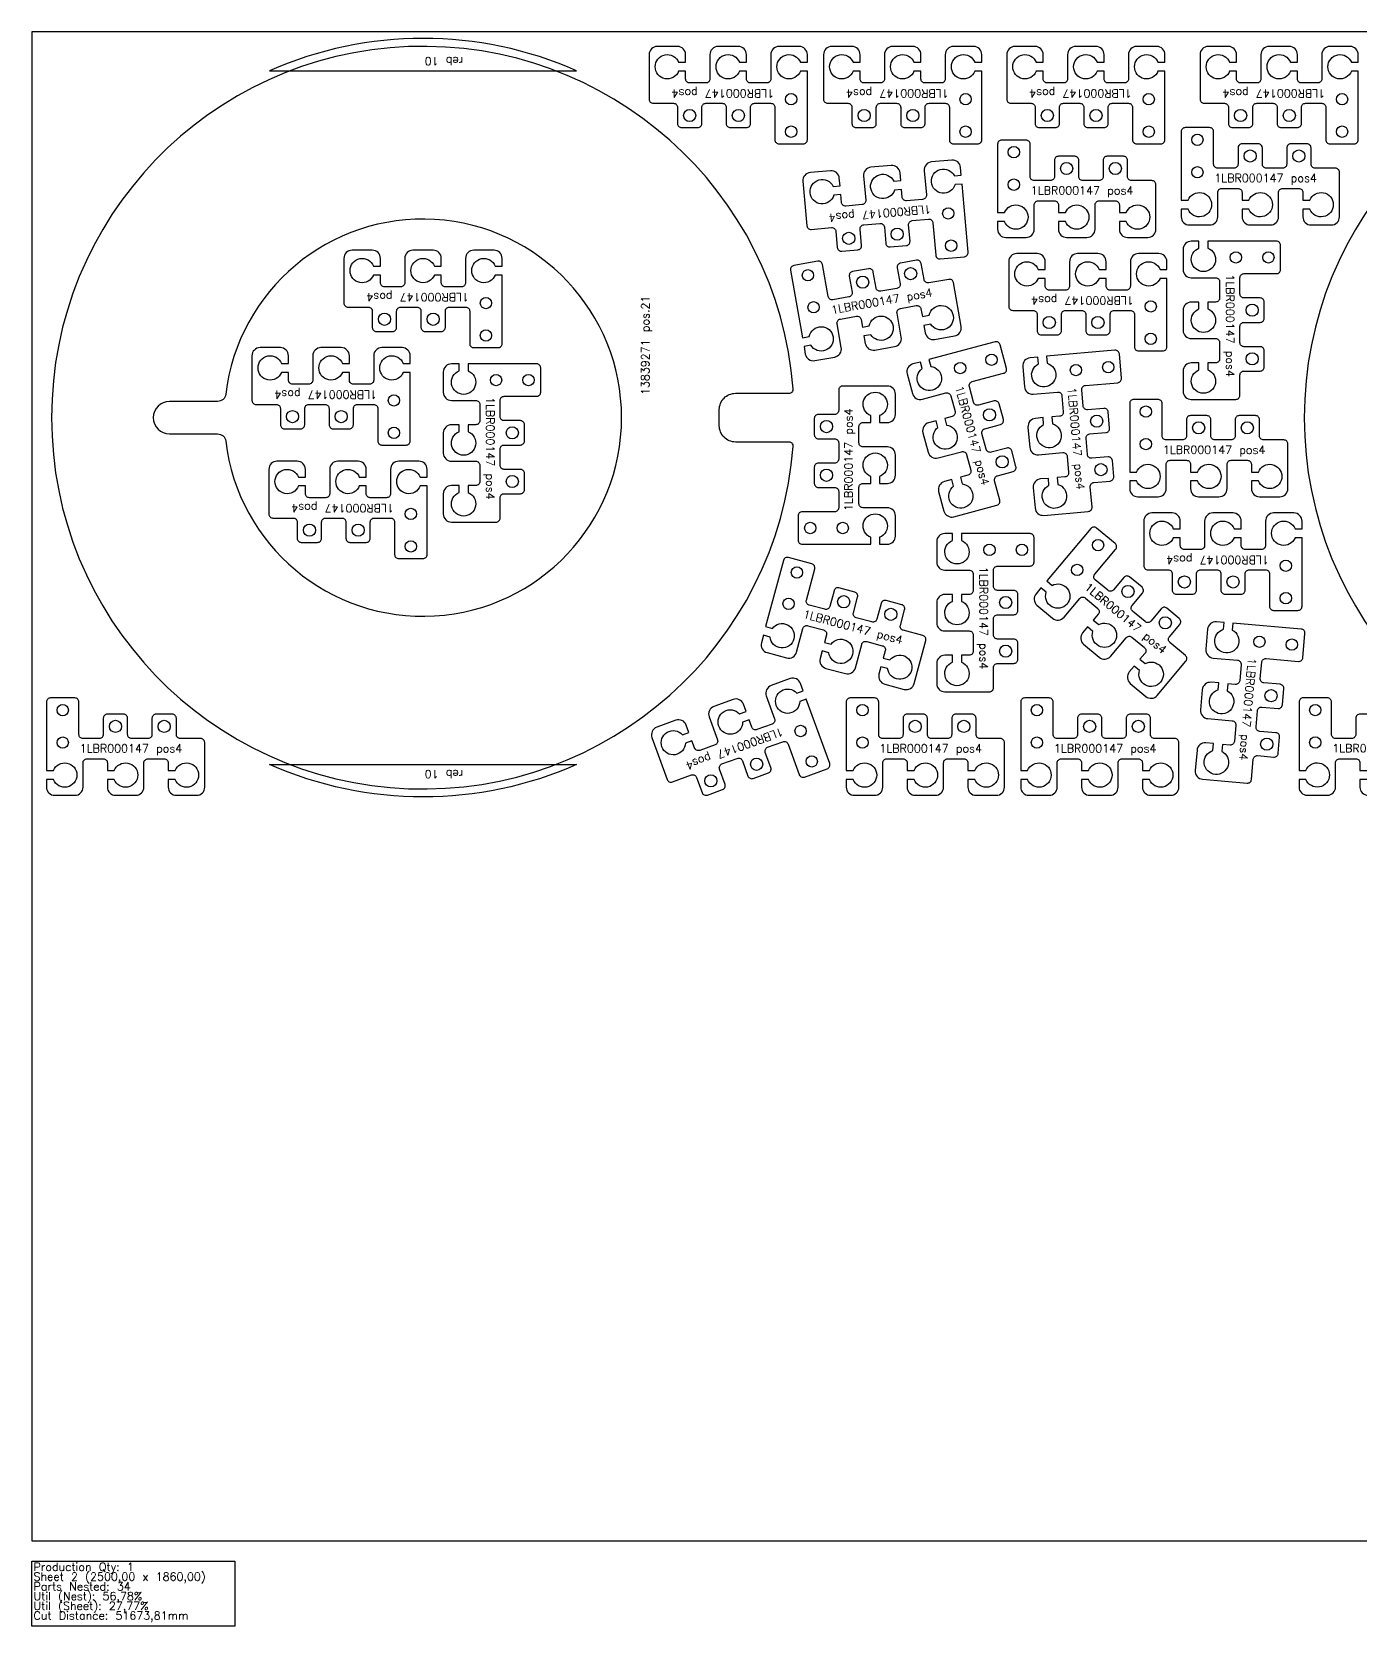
# Model space of a CAD drawing. Header units: millimetres. Extents: x 2625 to 5125, y -105 to 1860.
# Drawn here: x 2625 to 4262, y -105 to 1860 of the extents above; entities that cross this region are included whole.
import ezdxf

# ---------------------------------------------------------------- set-up
doc = ezdxf.new("R2010")
doc.units = ezdxf.units.MM
for name, color, linetype in [('13839271', 7, 'Continuous'), ('1LBR000147', 7, 'Continuous'), ('Rebaixo', 6, 'Continuous'), ('sheet', 24, 'Continuous'), ('Stats', 7, 'Continuous'), ('Texto', 7, 'Continuous')]:
    doc.layers.add(name, color=color, linetype=linetype)
doc.styles.get("Standard").update_dxf_attribs({"font": 'txt.shx'})

msp = doc.modelspace()

# ---------------------------------------------------------------- linework, layer by layer
at = {"layer": '13839271', "color": 2}
for points in [[(3563.2, 1419.9, 25.818411), (3563.2, 1349.1, 0.437077), (3558.2, 1354.5), (3492.1, 1354.5, -0.414214), (3472.1, 1374.5), (3472.1, 1394.5, -0.414214), (3492.1, 1414.5), (3558.2, 1414.5, 0.437077)], [(5106.9, 1349, 0.437077), (5102, 1354.4), (5035.8, 1354.4, -0.414214), (5015.8, 1374.4), (5015.8, 1394.4, -0.414214), (5035.8, 1414.4), (5102, 1414.4, 0.437077), (5106.9, 1419.8, 25.818411)], [(2863.8, 1355.7, 16.940972), (2863.8, 1413.3, -0.380082), (2853.9, 1404.5), (2794.6, 1404.5, 0.999999), (2794.6, 1364.5), (2853.9, 1364.5, -0.380082)]]:
    msp.add_lwpolyline(points, format="xyb", close=True, dxfattribs=at)
at = {"layer": '1LBR000147', "color": 30}
for points in [[(3430.6, 1811.5), (3422, 1811.5, -5.264597), (3422, 1822.5), (3430.6, 1822.5), (3430.6, 1832, 0.414214), (3420.6, 1842), (3395.6, 1842, 0.414214), (3385.6, 1832), (3385.6, 1777, 0.414214), (3390.6, 1772), (3415.6, 1772, -0.414214), (3420.6, 1767), (3420.6, 1747, 0.414214), (3425.6, 1742), (3445.6, 1742, 0.414214), (3450.6, 1747), (3450.6, 1767, -0.414214), (3455.6, 1772), (3475.6, 1772, -0.414214), (3480.6, 1767), (3480.6, 1747, 0.414214), (3485.6, 1742), (3505.6, 1742, 0.414214), (3510.6, 1747), (3510.6, 1767, -0.414214), (3515.6, 1772), (3535.6, 1772, -0.414214), (3540.6, 1767), (3540.6, 1727, 0.414214), (3545.6, 1722), (3575.6, 1722, 0.414214), (3580.6, 1727), (3580.6, 1811.5), (3572, 1811.5, -5.264597), (3572, 1822.5), (3580.6, 1822.5), (3580.6, 1832, 0.414214), (3570.6, 1842), (3545.6, 1842, 0.414214), (3535.6, 1832), (3535.6, 1802, -0.414214), (3530.6, 1797), (3510.6, 1797, -0.414214), (3505.6, 1802), (3505.6, 1811.5), (3497, 1811.5, -5.264597), (3497, 1822.5), (3505.6, 1822.5), (3505.6, 1832, 0.414214), (3495.6, 1842), (3470.6, 1842, 0.414214), (3460.6, 1832), (3460.6, 1802, -0.414214), (3455.6, 1797), (3435.6, 1797, -0.414214), (3430.6, 1802)], [(3645.6, 1811.5), (3637, 1811.5, -5.264597), (3637, 1822.5), (3645.6, 1822.5), (3645.6, 1832, 0.414214), (3635.6, 1842), (3610.6, 1842, 0.414214), (3600.6, 1832), (3600.6, 1777, 0.414214), (3605.6, 1772), (3630.6, 1772, -0.414214), (3635.6, 1767), (3635.6, 1747, 0.414214), (3640.6, 1742), (3660.6, 1742, 0.414214), (3665.6, 1747), (3665.6, 1767, -0.414214), (3670.6, 1772), (3690.6, 1772, -0.414214), (3695.6, 1767), (3695.6, 1747, 0.414214), (3700.6, 1742), (3720.6, 1742, 0.414214), (3725.6, 1747), (3725.6, 1767, -0.414214), (3730.6, 1772), (3750.6, 1772, -0.414214), (3755.6, 1767), (3755.6, 1727, 0.414214), (3760.6, 1722), (3790.6, 1722, 0.414214), (3795.6, 1727), (3795.6, 1811.5), (3787, 1811.5, -5.264597), (3787, 1822.5), (3795.6, 1822.5), (3795.6, 1832, 0.414214), (3785.6, 1842), (3760.6, 1842, 0.414214), (3750.6, 1832), (3750.6, 1802, -0.414214), (3745.6, 1797), (3725.6, 1797, -0.414214), (3720.6, 1802), (3720.6, 1811.5), (3712, 1811.5, -5.264597), (3712, 1822.5), (3720.6, 1822.5), (3720.6, 1832, 0.414214), (3710.6, 1842), (3685.6, 1842, 0.414214), (3675.6, 1832), (3675.6, 1802, -0.414214), (3670.6, 1797), (3650.6, 1797, -0.414214), (3645.6, 1802)], [(3871.3, 1811.5), (3862.7, 1811.5, -5.264597), (3862.7, 1822.5), (3871.3, 1822.5), (3871.3, 1832, 0.414214), (3861.3, 1842), (3836.3, 1842, 0.414214), (3826.3, 1832), (3826.3, 1777, 0.414214), (3831.3, 1772), (3856.3, 1772, -0.414214), (3861.3, 1767), (3861.3, 1747, 0.414214), (3866.3, 1742), (3886.3, 1742, 0.414214), (3891.3, 1747), (3891.3, 1767, -0.414214), (3896.3, 1772), (3916.3, 1772, -0.414214), (3921.3, 1767), (3921.3, 1747, 0.414214), (3926.3, 1742), (3946.3, 1742, 0.414214), (3951.3, 1747), (3951.3, 1767, -0.414214), (3956.3, 1772), (3976.3, 1772, -0.414214), (3981.3, 1767), (3981.3, 1727, 0.414214), (3986.3, 1722), (4016.3, 1722, 0.414214), (4021.3, 1727), (4021.3, 1811.5), (4012.7, 1811.5, -5.264597), (4012.7, 1822.5), (4021.3, 1822.5), (4021.3, 1832, 0.414214), (4011.3, 1842), (3986.3, 1842, 0.414214), (3976.3, 1832), (3976.3, 1802, -0.414214), (3971.3, 1797), (3951.3, 1797, -0.414214), (3946.3, 1802), (3946.3, 1811.5), (3937.7, 1811.5, -5.264597), (3937.7, 1822.5), (3946.3, 1822.5), (3946.3, 1832, 0.414214), (3936.3, 1842), (3911.3, 1842, 0.414214), (3901.3, 1832), (3901.3, 1802, -0.414214), (3896.3, 1797), (3876.3, 1797, -0.414214), (3871.3, 1802)], [(4109.5, 1811.5), (4101, 1811.5, -5.264597), (4101, 1822.5), (4109.5, 1822.5), (4109.5, 1832, 0.414214), (4099.5, 1842), (4074.5, 1842, 0.414214), (4064.5, 1832), (4064.5, 1777, 0.414214), (4069.5, 1772), (4094.5, 1772, -0.414214), (4099.5, 1767), (4099.5, 1747, 0.414214), (4104.5, 1742), (4124.5, 1742, 0.414214), (4129.5, 1747), (4129.5, 1767, -0.414214), (4134.5, 1772), (4154.5, 1772, -0.414214), (4159.5, 1767), (4159.5, 1747, 0.414214), (4164.5, 1742), (4184.5, 1742, 0.414214), (4189.5, 1747), (4189.5, 1767, -0.414214), (4194.5, 1772), (4214.5, 1772, -0.414214), (4219.5, 1767), (4219.5, 1727, 0.414214), (4224.5, 1722), (4254.5, 1722, 0.414214), (4259.5, 1727), (4259.5, 1811.5), (4251, 1811.5, -5.264597), (4251, 1822.5), (4259.5, 1822.5), (4259.5, 1832, 0.414214), (4249.5, 1842), (4224.5, 1842, 0.414214), (4214.5, 1832), (4214.5, 1802, -0.414214), (4209.5, 1797), (4189.5, 1797, -0.414214), (4184.5, 1802), (4184.5, 1811.5), (4176, 1811.5, -5.264597), (4176, 1822.5), (4184.5, 1822.5), (4184.5, 1832, 0.414214), (4174.5, 1842), (4149.5, 1842, 0.414214), (4139.5, 1832), (4139.5, 1802, -0.414214), (4134.5, 1797), (4114.5, 1797, -0.414214), (4109.5, 1802)], [(4191.3, 1652.5), (4199.8, 1652.5, -5.264597), (4199.8, 1641.5), (4191.3, 1641.5), (4191.3, 1632, 0.414214), (4201.3, 1622), (4226.3, 1622, 0.414214), (4236.3, 1632), (4236.3, 1687, 0.414214), (4231.3, 1692), (4206.3, 1692, -0.414214), (4201.3, 1697), (4201.3, 1717, 0.414214), (4196.3, 1722), (4176.3, 1722, 0.414214), (4171.3, 1717), (4171.3, 1697, -0.414214), (4166.3, 1692), (4146.3, 1692, -0.414214), (4141.3, 1697), (4141.3, 1717, 0.414214), (4136.3, 1722), (4116.3, 1722, 0.414214), (4111.3, 1717), (4111.3, 1697, -0.414214), (4106.3, 1692), (4086.3, 1692, -0.414214), (4081.3, 1697), (4081.3, 1737, 0.414214), (4076.3, 1742), (4046.3, 1742, 0.414214), (4041.3, 1737), (4041.3, 1652.5), (4049.8, 1652.5, -5.264597), (4049.8, 1641.5), (4041.3, 1641.5), (4041.3, 1632, 0.414214), (4051.3, 1622), (4076.3, 1622, 0.414214), (4086.3, 1632), (4086.3, 1662, -0.414214), (4091.3, 1667), (4111.3, 1667, -0.414214), (4116.3, 1662), (4116.3, 1652.5), (4124.8, 1652.5, -5.264597), (4124.8, 1641.5), (4116.3, 1641.5), (4116.3, 1632, 0.414214), (4126.3, 1622), (4151.3, 1622, 0.414214), (4161.3, 1632), (4161.3, 1662, -0.414214), (4166.3, 1667), (4186.3, 1667, -0.414214), (4191.3, 1662)], [(3965.1, 1637.2), (3973.6, 1637.2, -5.264597), (3973.6, 1626.2), (3965.1, 1626.2), (3965.1, 1616.7, 0.414214), (3975.1, 1606.7), (4000.1, 1606.7, 0.414214), (4010.1, 1616.7), (4010.1, 1671.7, 0.414214), (4005.1, 1676.7), (3980.1, 1676.7, -0.414214), (3975.1, 1681.7), (3975.1, 1701.7, 0.414214), (3970.1, 1706.7), (3950.1, 1706.7, 0.414214), (3945.1, 1701.7), (3945.1, 1681.7, -0.414214), (3940.1, 1676.7), (3920.1, 1676.7, -0.414214), (3915.1, 1681.7), (3915.1, 1701.7, 0.414214), (3910.1, 1706.7), (3890.1, 1706.7, 0.414214), (3885.1, 1701.7), (3885.1, 1681.7, -0.414214), (3880.1, 1676.7), (3860.1, 1676.7, -0.414214), (3855.1, 1681.7), (3855.1, 1721.7, 0.414214), (3850.1, 1726.7), (3820.1, 1726.7, 0.414214), (3815.1, 1721.7), (3815.1, 1637.2), (3823.6, 1637.2, -5.264597), (3823.6, 1626.2), (3815.1, 1626.2), (3815.1, 1616.7, 0.414214), (3825.1, 1606.7), (3850.1, 1606.7, 0.414214), (3860.1, 1616.7), (3860.1, 1646.7, -0.414214), (3865.1, 1651.7), (3885.1, 1651.7, -0.414214), (3890.1, 1646.7), (3890.1, 1637.2), (3898.6, 1637.2, -5.264597), (3898.6, 1626.2), (3890.1, 1626.2), (3890.1, 1616.7, 0.414214), (3900.1, 1606.7), (3925.1, 1606.7, 0.414214), (3935.1, 1616.7), (3935.1, 1646.7, -0.414214), (3940.1, 1651.7), (3960.1, 1651.7, -0.414214), (3965.1, 1646.7)], [(3621.8, 1659.4), (3613.3, 1658.6, -5.264597), (3612.4, 1669.6), (3620.9, 1670.3), (3620, 1679.8, 0.414214), (3609.2, 1688.9), (3584.3, 1686.7, 0.414214), (3575.2, 1675.9), (3580, 1621.1, 0.414214), (3585.4, 1616.5), (3610.3, 1618.7, -0.414214), (3615.7, 1614.2), (3617.5, 1594.2, 0.414214), (3622.9, 1589.7), (3642.8, 1591.4, 0.414214), (3647.4, 1596.8), (3645.6, 1616.8, -0.414214), (3650.2, 1622.2), (3670.1, 1623.9, -0.414214), (3675.5, 1619.4), (3677.3, 1599.5, 0.414214), (3682.7, 1594.9), (3702.6, 1596.7, 0.414214), (3707.1, 1602.1), (3705.4, 1622, -0.414214), (3709.9, 1627.4), (3729.9, 1629.2, -0.414214), (3735.3, 1624.6), (3738.8, 1584.8, 0.414214), (3744.2, 1580.2), (3774.1, 1582.8, 0.414214), (3778.6, 1588.3), (3771.3, 1672.4), (3762.7, 1671.7, -5.264597), (3761.8, 1682.6), (3770.3, 1683.4), (3769.5, 1692.9, 0.414214), (3758.6, 1701.9), (3733.7, 1699.8, 0.414214), (3724.6, 1688.9), (3727.3, 1659, -0.414214), (3722.7, 1653.6), (3702.8, 1651.9, -0.414214), (3697.4, 1656.4), (3696.5, 1665.9), (3688, 1665.1, -5.264597), (3687.1, 1676.1), (3695.6, 1676.9), (3694.8, 1686.3, 0.414214), (3683.9, 1695.4), (3659, 1693.2, 0.414214), (3649.9, 1682.4), (3652.5, 1652.5, -0.414214), (3648, 1647.1), (3628.1, 1645.3, -0.414214), (3622.7, 1649.9)], [(4074.2, 1452), (4074.2, 1443.5, -5.264597), (4063.2, 1443.5), (4063.2, 1452), (4053.7, 1452, 0.414214), (4043.7, 1442), (4043.7, 1417, 0.414214), (4053.7, 1407), (4108.7, 1407, 0.414214), (4113.7, 1412), (4113.7, 1437, -0.414214), (4118.7, 1442), (4138.7, 1442, 0.414214), (4143.7, 1447), (4143.7, 1467, 0.414214), (4138.7, 1472), (4118.7, 1472, -0.414214), (4113.7, 1477), (4113.7, 1497, -0.414214), (4118.7, 1502), (4138.7, 1502, 0.414214), (4143.7, 1507), (4143.7, 1527, 0.414214), (4138.7, 1532), (4118.7, 1532, -0.414214), (4113.7, 1537), (4113.7, 1557, -0.414214), (4118.7, 1562), (4158.7, 1562, 0.414214), (4163.7, 1567), (4163.7, 1597, 0.414214), (4158.7, 1602), (4074.2, 1602), (4074.2, 1593.5, -5.264597), (4063.2, 1593.5), (4063.2, 1602), (4053.7, 1602, 0.414214), (4043.7, 1592), (4043.7, 1567, 0.414214), (4053.7, 1557), (4083.7, 1557, -0.414214), (4088.7, 1552), (4088.7, 1532, -0.414214), (4083.7, 1527), (4074.2, 1527), (4074.2, 1518.5, -5.264597), (4063.2, 1518.5), (4063.2, 1527), (4053.7, 1527, 0.414214), (4043.7, 1517), (4043.7, 1492, 0.414214), (4053.7, 1482), (4083.7, 1482, -0.414214), (4088.7, 1477), (4088.7, 1457, -0.414214), (4083.7, 1452)], [(3054.5, 1560.3), (3046, 1560.3, -5.264597), (3046, 1571.3), (3054.5, 1571.3), (3054.5, 1580.8, 0.414214), (3044.5, 1590.8), (3019.5, 1590.8, 0.414214), (3009.5, 1580.8), (3009.5, 1525.8, 0.414214), (3014.5, 1520.8), (3039.5, 1520.8, -0.414214), (3044.5, 1515.8), (3044.5, 1495.8, 0.414214), (3049.5, 1490.8), (3069.5, 1490.8, 0.414214), (3074.5, 1495.8), (3074.5, 1515.8, -0.414214), (3079.5, 1520.8), (3099.5, 1520.8, -0.414214), (3104.5, 1515.8), (3104.5, 1495.8, 0.414214), (3109.5, 1490.8), (3129.5, 1490.8, 0.414214), (3134.5, 1495.8), (3134.5, 1515.8, -0.414214), (3139.5, 1520.8), (3159.5, 1520.8, -0.414214), (3164.5, 1515.8), (3164.5, 1475.8, 0.414214), (3169.5, 1470.8), (3199.5, 1470.8, 0.414214), (3204.5, 1475.8), (3204.5, 1560.3), (3196, 1560.3, -5.264597), (3196, 1571.3), (3204.5, 1571.3), (3204.5, 1580.8, 0.414214), (3194.5, 1590.8), (3169.5, 1590.8, 0.414214), (3159.5, 1580.8), (3159.5, 1550.8, -0.414214), (3154.5, 1545.8), (3134.5, 1545.8, -0.414214), (3129.5, 1550.8), (3129.5, 1560.3), (3121, 1560.3, -5.264597), (3121, 1571.3), (3129.5, 1571.3), (3129.5, 1580.8, 0.414214), (3119.5, 1590.8), (3094.5, 1590.8, 0.414214), (3084.5, 1580.8), (3084.5, 1550.8, -0.414214), (3079.5, 1545.8), (3059.5, 1545.8, -0.414214), (3054.5, 1550.8)], [(3722.3, 1509.2), (3730.7, 1510.7, -5.264597), (3732.6, 1499.8), (3724.2, 1498.3), (3725.9, 1489, 0.414214), (3737.4, 1480.9), (3762.1, 1485.2, 0.414214), (3770.2, 1496.8), (3760.6, 1551, 0.414214), (3754.8, 1555), (3730.2, 1550.7, -0.414214), (3724.4, 1554.7), (3720.9, 1574.4, 0.414214), (3715.1, 1578.5), (3695.5, 1575, 0.414214), (3691.4, 1569.2), (3694.9, 1549.5, -0.414214), (3690.8, 1543.7), (3671.1, 1540.3, -0.414214), (3665.3, 1544.3), (3661.9, 1564, 0.414214), (3656.1, 1568.1), (3636.4, 1564.6, 0.414214), (3632.3, 1558.8), (3635.8, 1539.1, -0.414214), (3631.7, 1533.3), (3612, 1529.8, -0.414214), (3606.2, 1533.9), (3599.3, 1573.3, 0.414214), (3593.5, 1577.3), (3564, 1572.1, 0.414214), (3559.9, 1566.3), (3574.6, 1483.1), (3583, 1484.6, -5.264597), (3584.9, 1473.8), (3576.5, 1472.3), (3578.1, 1462.9, 0.414214), (3589.7, 1454.8), (3614.3, 1459.2, 0.414214), (3622.4, 1470.8), (3617.2, 1500.3, -0.414214), (3621.3, 1506.1), (3641, 1509.6, -0.414214), (3646.8, 1505.5), (3648.4, 1496.1), (3656.8, 1497.6, -5.264597), (3658.8, 1486.8), (3650.3, 1485.3), (3652, 1476, 0.414214), (3663.6, 1467.8), (3688.2, 1472.2, 0.414214), (3696.3, 1483.8), (3691.1, 1513.3, -0.414214), (3695.2, 1519.1), (3714.9, 1522.6, -0.414214), (3720.6, 1518.5)], [(3873.7, 1556.2), (3865.2, 1556.2, -5.264597), (3865.2, 1567.2), (3873.7, 1567.2), (3873.7, 1576.7, 0.414214), (3863.7, 1586.7), (3838.7, 1586.7, 0.414214), (3828.7, 1576.7), (3828.7, 1521.7, 0.414214), (3833.7, 1516.7), (3858.7, 1516.7, -0.414214), (3863.7, 1511.7), (3863.7, 1491.7, 0.414214), (3868.7, 1486.7), (3888.7, 1486.7, 0.414214), (3893.7, 1491.7), (3893.7, 1511.7, -0.414214), (3898.7, 1516.7), (3918.7, 1516.7, -0.414214), (3923.7, 1511.7), (3923.7, 1491.7, 0.414214), (3928.7, 1486.7), (3948.7, 1486.7, 0.414214), (3953.7, 1491.7), (3953.7, 1511.7, -0.414214), (3958.7, 1516.7), (3978.7, 1516.7, -0.414214), (3983.7, 1511.7), (3983.7, 1471.7, 0.414214), (3988.7, 1466.7), (4018.7, 1466.7, 0.414214), (4023.7, 1471.7), (4023.7, 1556.2), (4015.2, 1556.2, -5.264597), (4015.2, 1567.2), (4023.7, 1567.2), (4023.7, 1576.7, 0.414214), (4013.7, 1586.7), (3988.7, 1586.7, 0.414214), (3978.7, 1576.7), (3978.7, 1546.7, -0.414214), (3973.7, 1541.7), (3953.7, 1541.7, -0.414214), (3948.7, 1546.7), (3948.7, 1556.2), (3940.2, 1556.2, -5.264597), (3940.2, 1567.2), (3948.7, 1567.2), (3948.7, 1576.7, 0.414214), (3938.7, 1586.7), (3913.7, 1586.7, 0.414214), (3903.7, 1576.7), (3903.7, 1546.7, -0.414214), (3898.7, 1541.7), (3878.7, 1541.7, -0.414214), (3873.7, 1546.7)], [(3769.3, 1311.1), (3771.5, 1302.8, -5.264597), (3760.9, 1300), (3758.7, 1308.2), (3749.5, 1305.8, 0.414214), (3742.4, 1293.5), (3748.9, 1269.4, 0.414214), (3761.2, 1262.3), (3814.3, 1276.6, 0.414214), (3817.8, 1282.7), (3811.4, 1306.8, -0.414214), (3814.9, 1313), (3834.2, 1318.1, 0.414214), (3837.7, 1324.3), (3832.6, 1343.6, 0.414214), (3826.4, 1347.1), (3807.1, 1341.9, -0.414214), (3801, 1345.5), (3795.8, 1364.8, -0.414214), (3799.4, 1370.9), (3818.7, 1376.1, 0.414214), (3822.2, 1382.2), (3817, 1401.5, 0.414214), (3810.9, 1405.1), (3791.6, 1399.9, -0.414214), (3785.5, 1403.4), (3780.3, 1422.7, -0.414214), (3783.8, 1428.9), (3822.5, 1439.2, 0.414214), (3826, 1445.3), (3818.2, 1474.3, 0.414214), (3812.1, 1477.9), (3730.5, 1456), (3732.7, 1447.7, -5.264597), (3722.1, 1444.9), (3719.9, 1453.1), (3710.7, 1450.7, 0.414214), (3703.6, 1438.4), (3710.1, 1414.3, 0.414214), (3722.3, 1407.2), (3751.3, 1415, -0.414214), (3757.4, 1411.4), (3762.6, 1392.1, -0.414214), (3759.1, 1386), (3749.9, 1383.5), (3752.1, 1375.3, -5.264597), (3741.5, 1372.4), (3739.3, 1380.7), (3730.1, 1378.2, 0.414214), (3723, 1366), (3729.5, 1341.8, 0.414214), (3741.8, 1334.8), (3770.7, 1342.5, -0.414214), (3776.9, 1339), (3782, 1319.7, -0.414214), (3778.5, 1313.6)], [(2941.2, 1440.3), (2932.6, 1440.3, -5.264597), (2932.6, 1451.3), (2941.2, 1451.3), (2941.2, 1460.8, 0.414214), (2931.2, 1470.8), (2906.2, 1470.8, 0.414214), (2896.2, 1460.8), (2896.2, 1405.8, 0.414214), (2901.2, 1400.8), (2926.2, 1400.8, -0.414214), (2931.2, 1395.8), (2931.2, 1375.8, 0.414214), (2936.2, 1370.8), (2956.2, 1370.8, 0.414214), (2961.2, 1375.8), (2961.2, 1395.8, -0.414214), (2966.2, 1400.8), (2986.2, 1400.8, -0.414214), (2991.2, 1395.8), (2991.2, 1375.8, 0.414214), (2996.2, 1370.8), (3016.2, 1370.8, 0.414214), (3021.2, 1375.8), (3021.2, 1395.8, -0.414214), (3026.2, 1400.8), (3046.2, 1400.8, -0.414214), (3051.2, 1395.8), (3051.2, 1355.8, 0.414214), (3056.2, 1350.8), (3086.2, 1350.8, 0.414214), (3091.2, 1355.8), (3091.2, 1440.3), (3082.6, 1440.3, -5.264597), (3082.6, 1451.3), (3091.2, 1451.3), (3091.2, 1460.8, 0.414214), (3081.2, 1470.8), (3056.2, 1470.8, 0.414214), (3046.2, 1460.8), (3046.2, 1430.8, -0.414214), (3041.2, 1425.8), (3021.2, 1425.8, -0.414214), (3016.2, 1430.8), (3016.2, 1440.3), (3007.6, 1440.3, -5.264597), (3007.6, 1451.3), (3016.2, 1451.3), (3016.2, 1460.8, 0.414214), (3006.2, 1470.8), (2981.2, 1470.8, 0.414214), (2971.2, 1460.8), (2971.2, 1430.8, -0.414214), (2966.2, 1425.8), (2946.2, 1425.8, -0.414214), (2941.2, 1430.8)], [(3888.6, 1310.7), (3889.3, 1302.2, -5.264597), (3878.3, 1301.2), (3877.6, 1309.7), (3868.1, 1308.9, 0.414214), (3859, 1298.1), (3861.2, 1273.2, 0.414214), (3872.1, 1264.1), (3926.8, 1268.9, 0.414214), (3931.4, 1274.3), (3929.2, 1299.2, -0.414214), (3933.8, 1304.6), (3953.7, 1306.4, 0.414214), (3958.2, 1311.8), (3956.5, 1331.7, 0.414214), (3951.1, 1336.2), (3931.1, 1334.5, -0.414214), (3925.7, 1339), (3924, 1359, -0.414214), (3928.5, 1364.4), (3948.4, 1366.1, 0.414214), (3953, 1371.5), (3951.3, 1391.5, 0.414214), (3945.8, 1396), (3925.9, 1394.3, -0.414214), (3920.5, 1398.8), (3918.8, 1418.7, -0.414214), (3923.3, 1424.2), (3963.1, 1427.6, 0.414214), (3967.7, 1433.1), (3965.1, 1463, 0.414214), (3959.7, 1467.5), (3875.5, 1460.1), (3876.2, 1451.6, -5.264597), (3865.3, 1450.7), (3864.5, 1459.2), (3855.1, 1458.3, 0.414214), (3846, 1447.5), (3848.1, 1422.6, 0.414214), (3859, 1413.5), (3888.9, 1416.1, -0.414214), (3894.3, 1411.6), (3896, 1391.7, -0.414214), (3891.5, 1386.2), (3882, 1385.4), (3882.8, 1376.9, -5.264597), (3871.8, 1375.9), (3871.1, 1384.5), (3861.6, 1383.6, 0.414214), (3852.5, 1372.8), (3854.7, 1347.9, 0.414214), (3865.5, 1338.8), (3895.4, 1341.4, -0.414214), (3900.8, 1336.9), (3902.6, 1316.9, -0.414214), (3898, 1311.5)], [(3162.5, 1300.8), (3162.5, 1292.2, -5.264597), (3151.5, 1292.2), (3151.5, 1300.8), (3142, 1300.8, 0.414214), (3132, 1290.8), (3132, 1265.8, 0.414214), (3142, 1255.8), (3197, 1255.8, 0.414214), (3202, 1260.8), (3202, 1285.8, -0.414214), (3207, 1290.8), (3227, 1290.8, 0.414214), (3232, 1295.8), (3232, 1315.8, 0.414214), (3227, 1320.8), (3207, 1320.8, -0.414214), (3202, 1325.8), (3202, 1345.8, -0.414214), (3207, 1350.8), (3227, 1350.8, 0.414214), (3232, 1355.8), (3232, 1375.8, 0.414214), (3227, 1380.8), (3207, 1380.8, -0.414214), (3202, 1385.8), (3202, 1405.8, -0.414214), (3207, 1410.8), (3247, 1410.8, 0.414214), (3252, 1415.8), (3252, 1445.8, 0.414214), (3247, 1450.8), (3162.5, 1450.8), (3162.5, 1442.2, -5.264597), (3151.5, 1442.2), (3151.5, 1450.8), (3142, 1450.8, 0.414214), (3132, 1440.8), (3132, 1415.8, 0.414214), (3142, 1405.8), (3172, 1405.8, -0.414214), (3177, 1400.8), (3177, 1380.8, -0.414214), (3172, 1375.8), (3162.5, 1375.8), (3162.5, 1367.2, -5.264597), (3151.5, 1367.2), (3151.5, 1375.8), (3142, 1375.8, 0.414214), (3132, 1365.8), (3132, 1340.8, 0.414214), (3142, 1330.8), (3172, 1330.8, -0.414214), (3177, 1325.8), (3177, 1305.8, -0.414214), (3172, 1300.8)], [(3658.7, 1378.5), (3658.7, 1387, -5.264597), (3669.7, 1387), (3669.7, 1378.5), (3679.2, 1378.5, 0.414214), (3689.2, 1388.5), (3689.2, 1413.5, 0.414214), (3679.2, 1423.5), (3624.2, 1423.5, 0.414214), (3619.2, 1418.5), (3619.2, 1393.5, -0.414214), (3614.2, 1388.5), (3594.2, 1388.5, 0.414214), (3589.2, 1383.5), (3589.2, 1363.5, 0.414214), (3594.2, 1358.5), (3614.2, 1358.5, -0.414214), (3619.2, 1353.5), (3619.2, 1333.5, -0.414214), (3614.2, 1328.5), (3594.2, 1328.5, 0.414214), (3589.2, 1323.5), (3589.2, 1303.5, 0.414214), (3594.2, 1298.5), (3614.2, 1298.5, -0.414214), (3619.2, 1293.5), (3619.2, 1273.5, -0.414214), (3614.2, 1268.5), (3574.2, 1268.5, 0.414214), (3569.2, 1263.5), (3569.2, 1233.5, 0.414214), (3574.2, 1228.5), (3658.7, 1228.5), (3658.7, 1237, -5.264597), (3669.7, 1237), (3669.7, 1228.5), (3679.2, 1228.5, 0.414214), (3689.2, 1238.5), (3689.2, 1263.5, 0.414214), (3679.2, 1273.5), (3649.2, 1273.5, -0.414214), (3644.2, 1278.5), (3644.2, 1298.5, -0.414214), (3649.2, 1303.5), (3658.7, 1303.5), (3658.7, 1312, -5.264597), (3669.7, 1312), (3669.7, 1303.5), (3679.2, 1303.5, 0.414214), (3689.2, 1313.5), (3689.2, 1338.5, 0.414214), (3679.2, 1348.5), (3649.2, 1348.5, -0.414214), (3644.2, 1353.5), (3644.2, 1373.5, -0.414214), (3649.2, 1378.5)], [(4127.8, 1317.5), (4136.4, 1317.5, -5.264597), (4136.4, 1306.5), (4127.8, 1306.5), (4127.8, 1297, 0.414214), (4137.8, 1287), (4162.8, 1287, 0.414214), (4172.8, 1297), (4172.8, 1352, 0.414214), (4167.8, 1357), (4142.8, 1357, -0.414214), (4137.8, 1362), (4137.8, 1382, 0.414214), (4132.8, 1387), (4112.8, 1387, 0.414214), (4107.8, 1382), (4107.8, 1362, -0.414214), (4102.8, 1357), (4082.8, 1357, -0.414214), (4077.8, 1362), (4077.8, 1382, 0.414214), (4072.8, 1387), (4052.8, 1387, 0.414214), (4047.8, 1382), (4047.8, 1362, -0.414214), (4042.8, 1357), (4022.8, 1357, -0.414214), (4017.8, 1362), (4017.8, 1402, 0.414214), (4012.8, 1407), (3982.8, 1407, 0.414214), (3977.8, 1402), (3977.8, 1317.5), (3986.4, 1317.5, -5.264597), (3986.4, 1306.5), (3977.8, 1306.5), (3977.8, 1297, 0.414214), (3987.8, 1287), (4012.8, 1287, 0.414214), (4022.8, 1297), (4022.8, 1327, -0.414214), (4027.8, 1332), (4047.8, 1332, -0.414214), (4052.8, 1327), (4052.8, 1317.5), (4061.4, 1317.5, -5.264597), (4061.4, 1306.5), (4052.8, 1306.5), (4052.8, 1297, 0.414214), (4062.8, 1287), (4087.8, 1287, 0.414214), (4097.8, 1297), (4097.8, 1327, -0.414214), (4102.8, 1332), (4122.8, 1332, -0.414214), (4127.8, 1327)], [(2962, 1300.3), (2953.5, 1300.3, -5.264597), (2953.5, 1311.3), (2962, 1311.3), (2962, 1320.8, 0.414214), (2952, 1330.8), (2927, 1330.8, 0.414214), (2917, 1320.8), (2917, 1265.8, 0.414214), (2922, 1260.8), (2947, 1260.8, -0.414214), (2952, 1255.8), (2952, 1235.8, 0.414214), (2957, 1230.8), (2977, 1230.8, 0.414214), (2982, 1235.8), (2982, 1255.8, -0.414214), (2987, 1260.8), (3007, 1260.8, -0.414214), (3012, 1255.8), (3012, 1235.8, 0.414214), (3017, 1230.8), (3037, 1230.8, 0.414214), (3042, 1235.8), (3042, 1255.8, -0.414214), (3047, 1260.8), (3067, 1260.8, -0.414214), (3072, 1255.8), (3072, 1215.8, 0.414214), (3077, 1210.8), (3107, 1210.8, 0.414214), (3112, 1215.8), (3112, 1300.3), (3103.5, 1300.3, -5.264597), (3103.5, 1311.3), (3112, 1311.3), (3112, 1320.8, 0.414214), (3102, 1330.8), (3077, 1330.8, 0.414214), (3067, 1320.8), (3067, 1290.8, -0.414214), (3062, 1285.8), (3042, 1285.8, -0.414214), (3037, 1290.8), (3037, 1300.3), (3028.5, 1300.3, -5.264597), (3028.5, 1311.3), (3037, 1311.3), (3037, 1320.8, 0.414214), (3027, 1330.8), (3002, 1330.8, 0.414214), (2992, 1320.8), (2992, 1290.8, -0.414214), (2987, 1285.8), (2967, 1285.8, -0.414214), (2962, 1290.8)], [(4040.2, 1236.5), (4031.6, 1236.5, -5.264597), (4031.6, 1247.5), (4040.2, 1247.5), (4040.2, 1257, 0.414214), (4030.2, 1267), (4005.2, 1267, 0.414214), (3995.2, 1257), (3995.2, 1202, 0.414214), (4000.2, 1197), (4025.2, 1197, -0.414214), (4030.2, 1192), (4030.2, 1172, 0.414214), (4035.2, 1167), (4055.2, 1167, 0.414214), (4060.2, 1172), (4060.2, 1192, -0.414214), (4065.2, 1197), (4085.2, 1197, -0.414214), (4090.2, 1192), (4090.2, 1172, 0.414214), (4095.2, 1167), (4115.2, 1167, 0.414214), (4120.2, 1172), (4120.2, 1192, -0.414214), (4125.2, 1197), (4145.2, 1197, -0.414214), (4150.2, 1192), (4150.2, 1152, 0.414214), (4155.2, 1147), (4185.2, 1147, 0.414214), (4190.2, 1152), (4190.2, 1236.5), (4181.6, 1236.5, -5.264597), (4181.6, 1247.5), (4190.2, 1247.5), (4190.2, 1257, 0.414214), (4180.2, 1267), (4155.2, 1267, 0.414214), (4145.2, 1257), (4145.2, 1227, -0.414214), (4140.2, 1222), (4120.2, 1222, -0.414214), (4115.2, 1227), (4115.2, 1236.5), (4106.6, 1236.5, -5.264597), (4106.6, 1247.5), (4115.2, 1247.5), (4115.2, 1257, 0.414214), (4105.2, 1267), (4080.2, 1267, 0.414214), (4070.2, 1257), (4070.2, 1227, -0.414214), (4065.2, 1222), (4045.2, 1222, -0.414214), (4040.2, 1227)], [(3770.5, 1091.6), (3770.5, 1083.1, -5.264597), (3759.5, 1083.1), (3759.5, 1091.6), (3750, 1091.6, 0.414214), (3740, 1081.6), (3740, 1056.6, 0.414214), (3750, 1046.6), (3805, 1046.6, 0.414214), (3810, 1051.6), (3810, 1076.6, -0.414214), (3815, 1081.6), (3835, 1081.6, 0.414214), (3840, 1086.6), (3840, 1106.6, 0.414214), (3835, 1111.6), (3815, 1111.6, -0.414214), (3810, 1116.6), (3810, 1136.6, -0.414214), (3815, 1141.6), (3835, 1141.6, 0.414214), (3840, 1146.6), (3840, 1166.6, 0.414214), (3835, 1171.6), (3815, 1171.6, -0.414214), (3810, 1176.6), (3810, 1196.6, -0.414214), (3815, 1201.6), (3855, 1201.6, 0.414214), (3860, 1206.6), (3860, 1236.6, 0.414214), (3855, 1241.6), (3770.5, 1241.6), (3770.5, 1233.1, -5.264597), (3759.5, 1233.1), (3759.5, 1241.6), (3750, 1241.6, 0.414214), (3740, 1231.6), (3740, 1206.6, 0.414214), (3750, 1196.6), (3780, 1196.6, -0.414214), (3785, 1191.6), (3785, 1171.6, -0.414214), (3780, 1166.6), (3770.5, 1166.6), (3770.5, 1158.1, -5.264597), (3759.5, 1158.1), (3759.5, 1166.6), (3750, 1166.6, 0.414214), (3740, 1156.6), (3740, 1131.6, 0.414214), (3750, 1121.6), (3780, 1121.6, -0.414214), (3785, 1116.6), (3785, 1096.6, -0.414214), (3780, 1091.6)], [(3990.5, 1086.8), (3997, 1081.3, -5.264597), (3990, 1072.8), (3983.4, 1078.3), (3977.3, 1071.1, 0.414214), (3978.5, 1057), (3997.7, 1040.9, 0.414214), (4011.8, 1042.1), (4047.1, 1084.3, 0.414214), (4046.5, 1091.3), (4027.4, 1107.4, -0.414214), (4026.7, 1114.4), (4039.6, 1129.7, 0.414214), (4039, 1136.8), (4023.7, 1149.6, 0.414214), (4016.6, 1149), (4003.8, 1133.7, -0.414214), (3996.7, 1133.1), (3981.4, 1146, -0.414214), (3980.8, 1153), (3993.6, 1168.3, 0.414214), (3993, 1175.4), (3977.7, 1188.2, 0.414214), (3970.7, 1187.6), (3957.8, 1172.3, -0.414214), (3950.8, 1171.7), (3935.4, 1184.5, -0.414214), (3934.8, 1191.6), (3960.5, 1222.2, 0.414214), (3959.9, 1229.2), (3936.9, 1248.5, 0.414214), (3929.9, 1247.9), (3875.6, 1183.2), (3882.1, 1177.7, -5.264597), (3875, 1169.3), (3868.5, 1174.8), (3862.4, 1167.5, 0.414214), (3863.6, 1153.4), (3882.8, 1137.3, 0.414214), (3896.9, 1138.6), (3916.2, 1161.5, -0.414214), (3923.2, 1162.2), (3938.5, 1149.3, -0.414214), (3939.1, 1142.3), (3933, 1135), (3939.6, 1129.5, -5.264597), (3932.5, 1121.1), (3926, 1126.5), (3919.8, 1119.3, 0.414214), (3921.1, 1105.2), (3940.2, 1089.1, 0.414214), (3954.3, 1090.3), (3973.6, 1113.3, -0.414214), (3980.6, 1113.9), (3996, 1101.1, -0.414214), (3996.6, 1094)], [(3674.1, 1088.1), (3682.4, 1085.9, -5.264597), (3679.5, 1075.3), (3671.3, 1077.5), (3668.8, 1068.3, 0.414214), (3675.9, 1056.1), (3700, 1049.6, 0.414214), (3712.3, 1056.7), (3726.5, 1109.8, 0.414214), (3723, 1115.9), (3698.8, 1122.4, -0.414214), (3695.3, 1128.5), (3700.5, 1147.8, 0.414214), (3696.9, 1154), (3677.6, 1159.1, 0.414214), (3671.5, 1155.6), (3666.3, 1136.3, -0.414214), (3660.2, 1132.7), (3640.9, 1137.9, -0.414214), (3637.3, 1144), (3642.5, 1163.4, 0.414214), (3639, 1169.5), (3619.6, 1174.7, 0.414214), (3613.5, 1171.1), (3608.3, 1151.8, -0.414214), (3602.2, 1148.3), (3582.9, 1153.5, -0.414214), (3579.4, 1159.6), (3589.7, 1198.2, 0.414214), (3586.2, 1204.3), (3557.2, 1212.1, 0.414214), (3551.1, 1208.6), (3529.2, 1126.9), (3537.5, 1124.7, -5.264597), (3534.6, 1114.1), (3526.4, 1116.3), (3523.9, 1107.1, 0.414214), (3531, 1094.9), (3555.1, 1088.4, 0.414214), (3567.4, 1095.5), (3575.1, 1124.5, -0.414214), (3581.3, 1128), (3600.6, 1122.8, -0.414214), (3604.1, 1116.7), (3601.7, 1107.5), (3609.9, 1105.3, -5.264597), (3607.1, 1094.7), (3598.8, 1096.9), (3596.4, 1087.7, 0.414214), (3603.4, 1075.5), (3627.6, 1069, 0.414214), (3639.8, 1076.1), (3647.6, 1105.1, -0.414214), (3653.7, 1108.6), (3673, 1103.4, -0.414214), (3676.6, 1097.3)], [(4092, 981.8), (4091.3, 973.3, -5.264597), (4080.3, 974.2), (4081.1, 982.8), (4071.6, 983.6, 0.414214), (4060.8, 974.5), (4058.6, 949.6, 0.414214), (4067.7, 938.8), (4122.5, 934, 0.414214), (4127.9, 938.5), (4130.1, 963.4, -0.414214), (4135.5, 968), (4155.4, 966.2, 0.414214), (4160.8, 970.8), (4162.6, 990.7, 0.414214), (4158, 996.1), (4138.1, 997.8, -0.414214), (4133.5, 1003.3), (4135.3, 1023.2, -0.414214), (4140.7, 1027.7), (4160.6, 1026, 0.414214), (4166, 1030.5), (4167.8, 1050.5, 0.414214), (4163.2, 1055.9), (4143.3, 1057.6, -0.414214), (4138.8, 1063), (4140.5, 1083, -0.414214), (4145.9, 1087.5), (4185.8, 1084, 0.414214), (4191.2, 1088.6), (4193.8, 1118.5, 0.414214), (4189.3, 1123.9), (4105.1, 1131.2), (4104.3, 1122.7, -5.264597), (4093.4, 1123.7), (4094.1, 1132.2), (4084.7, 1133, 0.414214), (4073.8, 1123.9), (4071.7, 1099, 0.414214), (4080.7, 1088.2), (4110.6, 1085.6, -0.414214), (4115.2, 1080.2), (4113.4, 1060.2, -0.414214), (4108, 1055.7), (4098.6, 1056.5), (4097.8, 1048, -5.264597), (4086.8, 1049), (4087.6, 1057.5), (4078.1, 1058.3, 0.414214), (4067.3, 1049.2), (4065.1, 1024.3, 0.414214), (4074.2, 1013.5), (4104.1, 1010.9, -0.414214), (4108.6, 1005.4), (4106.9, 985.5, -0.414214), (4101.5, 981)], [(3438.4, 986.3), (3430.3, 983.4, -5.264597), (3426.6, 993.7), (3434.6, 996.6), (3431.3, 1005.6, 0.414214), (3418.5, 1011.5), (3395, 1003, 0.414214), (3389.1, 990.2), (3407.9, 938.5, 0.414214), (3414.3, 935.5), (3437.8, 944.1, -0.414214), (3444.2, 941.1), (3451, 922.3, 0.414214), (3457.4, 919.3), (3476.2, 926.1, 0.414214), (3479.2, 932.5), (3472.4, 951.3, -0.414214), (3475.4, 957.7), (3494.2, 964.6, -0.414214), (3500.6, 961.6), (3507.4, 942.8, 0.414214), (3513.8, 939.8), (3532.6, 946.6, 0.414214), (3535.6, 953.1), (3528.8, 971.8, -0.414214), (3531.7, 978.3), (3550.5, 985.1, -0.414214), (3556.9, 982.1), (3570.6, 944.5, 0.414214), (3577, 941.5), (3605.2, 951.8, 0.414214), (3608.2, 958.2), (3579.3, 1037.6), (3571.3, 1034.7, -5.264597), (3567.5, 1045), (3575.5, 1047.9), (3572.3, 1056.9, 0.414214), (3559.5, 1062.8), (3536, 1054.3, 0.414214), (3530, 1041.5), (3540.3, 1013.3, -0.414214), (3537.3, 1006.9), (3518.5, 1000, -0.414214), (3512.1, 1003), (3508.8, 1012), (3500.8, 1009, -5.264597), (3497, 1019.4), (3505.1, 1022.3), (3501.8, 1031.2, 0.414214), (3489, 1037.2), (3465.5, 1028.6, 0.414214), (3459.5, 1015.8), (3469.8, 987.6, -0.414214), (3466.8, 981.2), (3448, 974.4, -0.414214), (3441.6, 977.4)], [(2793, 949.5), (2801.5, 949.5, -5.264597), (2801.5, 938.5), (2793, 938.5), (2793, 929, 0.414214), (2803, 919), (2828, 919, 0.414214), (2838, 929), (2838, 984, 0.414214), (2833, 989), (2808, 989, -0.414214), (2803, 994), (2803, 1014, 0.414214), (2798, 1019), (2778, 1019, 0.414214), (2773, 1014), (2773, 994, -0.414214), (2768, 989), (2748, 989, -0.414214), (2743, 994), (2743, 1014, 0.414214), (2738, 1019), (2718, 1019, 0.414214), (2713, 1014), (2713, 994, -0.414214), (2708, 989), (2688, 989, -0.414214), (2683, 994), (2683, 1034, 0.414214), (2678, 1039), (2648, 1039, 0.414214), (2643, 1034), (2643, 949.5), (2651.5, 949.5, -5.264597), (2651.5, 938.5), (2643, 938.5), (2643, 929, 0.414214), (2653, 919), (2678, 919, 0.414214), (2688, 929), (2688, 959, -0.414214), (2693, 964), (2713, 964, -0.414214), (2718, 959), (2718, 949.5), (2726.5, 949.5, -5.264597), (2726.5, 938.5), (2718, 938.5), (2718, 929, 0.414214), (2728, 919), (2753, 919, 0.414214), (2763, 929), (2763, 959, -0.414214), (2768, 964), (2788, 964, -0.414214), (2793, 959)], [(3778.5, 949.5), (3787.1, 949.5, -5.264597), (3787.1, 938.5), (3778.5, 938.5), (3778.5, 929, 0.414214), (3788.5, 919), (3813.5, 919, 0.414214), (3823.5, 929), (3823.5, 984, 0.414214), (3818.5, 989), (3793.5, 989, -0.414214), (3788.5, 994), (3788.5, 1014, 0.414214), (3783.5, 1019), (3763.5, 1019, 0.414214), (3758.5, 1014), (3758.5, 994, -0.414214), (3753.5, 989), (3733.5, 989, -0.414214), (3728.5, 994), (3728.5, 1014, 0.414214), (3723.5, 1019), (3703.5, 1019, 0.414214), (3698.5, 1014), (3698.5, 994, -0.414214), (3693.5, 989), (3673.5, 989, -0.414214), (3668.5, 994), (3668.5, 1034, 0.414214), (3663.5, 1039), (3633.5, 1039, 0.414214), (3628.5, 1034), (3628.5, 949.5), (3637.1, 949.5, -5.264597), (3637.1, 938.5), (3628.5, 938.5), (3628.5, 929, 0.414214), (3638.5, 919), (3663.5, 919, 0.414214), (3673.5, 929), (3673.5, 959, -0.414214), (3678.5, 964), (3698.5, 964, -0.414214), (3703.5, 959), (3703.5, 949.5), (3712.1, 949.5, -5.264597), (3712.1, 938.5), (3703.5, 938.5), (3703.5, 929, 0.414214), (3713.5, 919), (3738.5, 919, 0.414214), (3748.5, 929), (3748.5, 959, -0.414214), (3753.5, 964), (3773.5, 964, -0.414214), (3778.5, 959)], [(3993.5, 949.5), (4002.1, 949.5, -5.264597), (4002.1, 938.5), (3993.5, 938.5), (3993.5, 929, 0.414214), (4003.5, 919), (4028.5, 919, 0.414214), (4038.5, 929), (4038.5, 984, 0.414214), (4033.5, 989), (4008.5, 989, -0.414214), (4003.5, 994), (4003.5, 1014, 0.414214), (3998.5, 1019), (3978.5, 1019, 0.414214), (3973.5, 1014), (3973.5, 994, -0.414214), (3968.5, 989), (3948.5, 989, -0.414214), (3943.5, 994), (3943.5, 1014, 0.414214), (3938.5, 1019), (3918.5, 1019, 0.414214), (3913.5, 1014), (3913.5, 994, -0.414214), (3908.5, 989), (3888.5, 989, -0.414214), (3883.5, 994), (3883.5, 1034, 0.414214), (3878.5, 1039), (3848.5, 1039, 0.414214), (3843.5, 1034), (3843.5, 949.5), (3852.1, 949.5, -5.264597), (3852.1, 938.5), (3843.5, 938.5), (3843.5, 929, 0.414214), (3853.5, 919), (3878.5, 919, 0.414214), (3888.5, 929), (3888.5, 959, -0.414214), (3893.5, 964), (3913.5, 964, -0.414214), (3918.5, 959), (3918.5, 949.5), (3927.1, 949.5, -5.264597), (3927.1, 938.5), (3918.5, 938.5), (3918.5, 929, 0.414214), (3928.5, 919), (3953.5, 919, 0.414214), (3963.5, 929), (3963.5, 959, -0.414214), (3968.5, 964), (3988.5, 964, -0.414214), (3993.5, 959)]]:
    msp.add_lwpolyline(points, format="xyb", close=True, dxfattribs=at)
for points in [[(4281.5, 1019.1), (4261.5, 1019.1, 0.414214), (4256.5, 1014.1), (4256.5, 994.1, -0.414214), (4251.5, 989.1), (4231.5, 989.1, -0.414214), (4226.5, 994.1), (4226.5, 1034.1, 0.414214), (4221.5, 1039.1), (4191.5, 1039.1, 0.414214), (4186.5, 1034.1), (4186.5, 949.6), (4195, 949.6, -5.264597), (4195, 938.6), (4186.5, 938.6), (4186.5, 929.1, 0.414214), (4196.5, 919.1), (4221.5, 919.1, 0.414214), (4231.5, 929.1), (4231.5, 959.1, -0.414214), (4236.5, 964.1), (4256.5, 964.1, -0.414214), (4261.5, 959.1), (4261.5, 949.6), (4270, 949.6, -5.264597)], [(4270, 938.6), (4261.5, 938.6), (4261.5, 929.1, 0.414214), (4271.5, 919.1)]]:
    msp.add_lwpolyline(points, format="xyb", dxfattribs=at)
for centre, radius in [((3560.6, 1777), 7), ((3775.6, 1777), 7), ((4001.3, 1777), 7), ((4239.5, 1777), 7), ((3435.6, 1757), 7.5), ((3495.6, 1757), 7.5), ((3650.6, 1757), 7.5), ((3710.6, 1757), 7.5), ((3876.3, 1757), 7.5), ((3936.3, 1757), 7.5), ((4114.5, 1757), 7.5), ((4174.5, 1757), 7.5), ((3560.6, 1737), 7), ((3775.6, 1737), 7), ((4001.3, 1737), 7), ((4061.3, 1727), 7), ((4239.5, 1737), 7), ((3835.1, 1711.7), 7), ((4126.3, 1707), 7.5), ((4186.3, 1707), 7.5), ((3900.1, 1691.7), 7.5), ((3960.1, 1691.7), 7.5), ((4061.3, 1687), 7), ((3835.1, 1671.7), 7), ((3754.3, 1636.3), 7), ((3631.6, 1605.5), 7.5), ((3691.3, 1610.7), 7.5), ((3757.8, 1596.5), 7), ((4108.7, 1582), 7), ((4148.7, 1582), 7), ((3581.3, 1560), 7), ((3648.8, 1551.6), 7.5), ((3707.9, 1562), 7.5), ((3184.5, 1525.8), 7), ((3059.5, 1505.8), 7.5), ((3119.5, 1505.8), 7.5), ((3588.3, 1520.6), 7), ((4003.7, 1521.7), 7), ((4128.7, 1517), 7.5), ((3878.7, 1501.7), 7.5), ((3938.7, 1501.7), 7.5), ((3184.5, 1485.8), 7), ((4003.7, 1481.7), 7), ((3807.6, 1455.9), 7), ((4128.7, 1457), 7.5), ((3197, 1430.8), 7), ((3237, 1430.8), 7), ((3769, 1445.6), 7), ((3911.6, 1443.2), 7), ((3951.4, 1446.7), 7), ((3071.2, 1405.8), 7), ((3805.1, 1388), 7.5), ((3997.8, 1392), 7), ((2946.2, 1385.8), 7.5), ((3006.2, 1385.8), 7.5), ((3604.2, 1373.5), 7.5), ((3937.2, 1380.2), 7.5), ((4062.8, 1372), 7.5), ((4122.8, 1372), 7.5), ((3071.2, 1365.8), 7), ((3217, 1365.8), 7.5), ((3997.8, 1352), 7), ((3820.7, 1330), 7.5), ((3604.2, 1313.5), 7.5), ((3942.4, 1320.4), 7.5), ((3217, 1305.8), 7.5), ((3092, 1265.8), 7), ((2967, 1245.8), 7.5), ((3027, 1245.8), 7.5), ((3584.2, 1248.5), 7), ((3624.2, 1248.5), 7), ((3092, 1225.8), 7), ((3805, 1221.6), 7), ((3845, 1221.6), 7), ((3938.8, 1227.4), 7), ((3567.8, 1193.7), 7), ((3913.1, 1196.8), 7), ((4170.2, 1202), 7), ((4045.2, 1182), 7.5), ((4105.2, 1182), 7.5), ((3557.5, 1155.1), 7), ((3625.4, 1157.6), 7.5), ((3825, 1156.6), 7.5), ((3975.7, 1170.3), 7.5), ((4170.2, 1162), 7), ((3683.4, 1142.1), 7.5), ((4021.7, 1131.7), 7.5), ((3825, 1096.6), 7.5), ((4137.7, 1108.3), 7), ((4177.6, 1104.8), 7), ((4152, 1041.8), 7.5), ((2663, 1024), 7), ((3648.5, 1024), 7), ((3863.5, 1024), 7), ((4206.5, 1024.1), 7), ((2728, 1004), 7.5), ((2788, 1004), 7.5), ((3572.3, 998.3), 7), ((3713.5, 1004), 7.5), ((3773.5, 1004), 7.5), ((3928.5, 1004), 7.5), ((3988.5, 1004), 7.5), ((2663, 984), 7), ((3648.5, 984), 7), ((3863.5, 984), 7), ((4146.7, 982), 7.5), ((4206.5, 984.1), 7), ((3518.1, 957.3), 7.5), ((3586, 960.8), 7), ((3461.7, 936.8), 7.5)]:
    msp.add_circle(centre, radius, dxfattribs=at)
at = {"layer": 'Rebaixo', "color": 2}
for points in [[(2917.9, 1812), (3296.3, 1812, 0.211407)], [(2917.9, 957), (3296.3, 957, -0.211407)]]:
    msp.add_lwpolyline(points, format="xyb", close=True, dxfattribs=at)
at = {"layer": 'sheet', "color": 7}
msp.add_lwpolyline([(2625, 0), (5125, 0), (5125, 1860), (2625, 1860)], close=True, dxfattribs=at)
at = {"layer": 'Stats', "color": 151}
msp.add_lwpolyline([(2625, -25), (2875, -25), (2875, -105), (2625, -105), (2625, -25)], close=True, dxfattribs=at)

# ---------------------------------------------------------------- texts
at = {"layer": 'Rebaixo', "color": 2, "char_height": 10, "rotation": 180}
for insert, attachment_point in [((3156.6, 1818.9), 1), ((3156.6, 950.1), 7)]:
    msp.add_mtext_dynamic_manual_height_columns('reb 10', width=72.591, gutter_width=12.5, heights=[0], dxfattribs=dict(at, insert=insert, attachment_point=attachment_point))
at = {"layer": 'Stats', "color": 60}
for s, p in [('Sheet 2 (2500,00 x 1860,00)', (2627, -49)), ('Production Qty: 1', (2627, -37)), ('Parts Nested: 34', (2627, -61)), ('Util (Nest): 56,78%', (2627, -73)), ('Util (Sheet): 27,77%', (2627, -85)), ('Cut Distance: 51673,81mm', (2627, -97))]:
    msp.add_text(s, height=10, dxfattribs=at).set_placement(p)
at = {"layer": 'Texto', "color": 30, "char_height": 10, "width": 148.793, "attachment_point": 1}
for insert, rotation in [((3539.7, 1779.1), 180), ((3754.7, 1779.1), 180), ((3980.4, 1779.1), 180), ((4218.7, 1779.1), 180), ((3733.4, 1636.6), 185), ((4106.6, 1561.1), 270), ((3163.6, 1527.9), 180), ((3609.2, 1522.1), 10), ((3982.9, 1523.8), 180), ((3050.3, 1407.9), 180), ((3772.4, 1424.9), 285), ((3911.3, 1422.2), 275), ((3194.9, 1409.9), 270), ((3626.3, 1269.4), 90), ((3071.1, 1267.9), 180), ((4149.3, 1204.1), 180), ((3802.9, 1200.8), 270), ((3927.7, 1181.7), 320), ((3577.1, 1147.7), 345), ((4133.8, 1087.7), 265), ((3552, 993.2), 200)]:
    msp.add_mtext('1LBR000147 pos4', dxfattribs=dict(at, insert=insert, rotation=rotation))
for insert in [(4082.1, 1684.9), (3856, 1669.6), (4018.7, 1349.9), (2683.9, 981.9), (3669.4, 981.9), (3884.4, 981.9), (4227.4, 982)]:
    msp.add_mtext('1LBR000147 pos4', dxfattribs=dict(at, insert=insert))
at = {"layer": 'Texto', "color": 2, "insert": (3375.9, 1534.9), "char_height": 10, "width": 335.575, "attachment_point": 3, "rotation": 90}
msp.add_mtext('\\A1;13839271 pos.21', dxfattribs=at)

doc.saveas('drawing.dxf')
